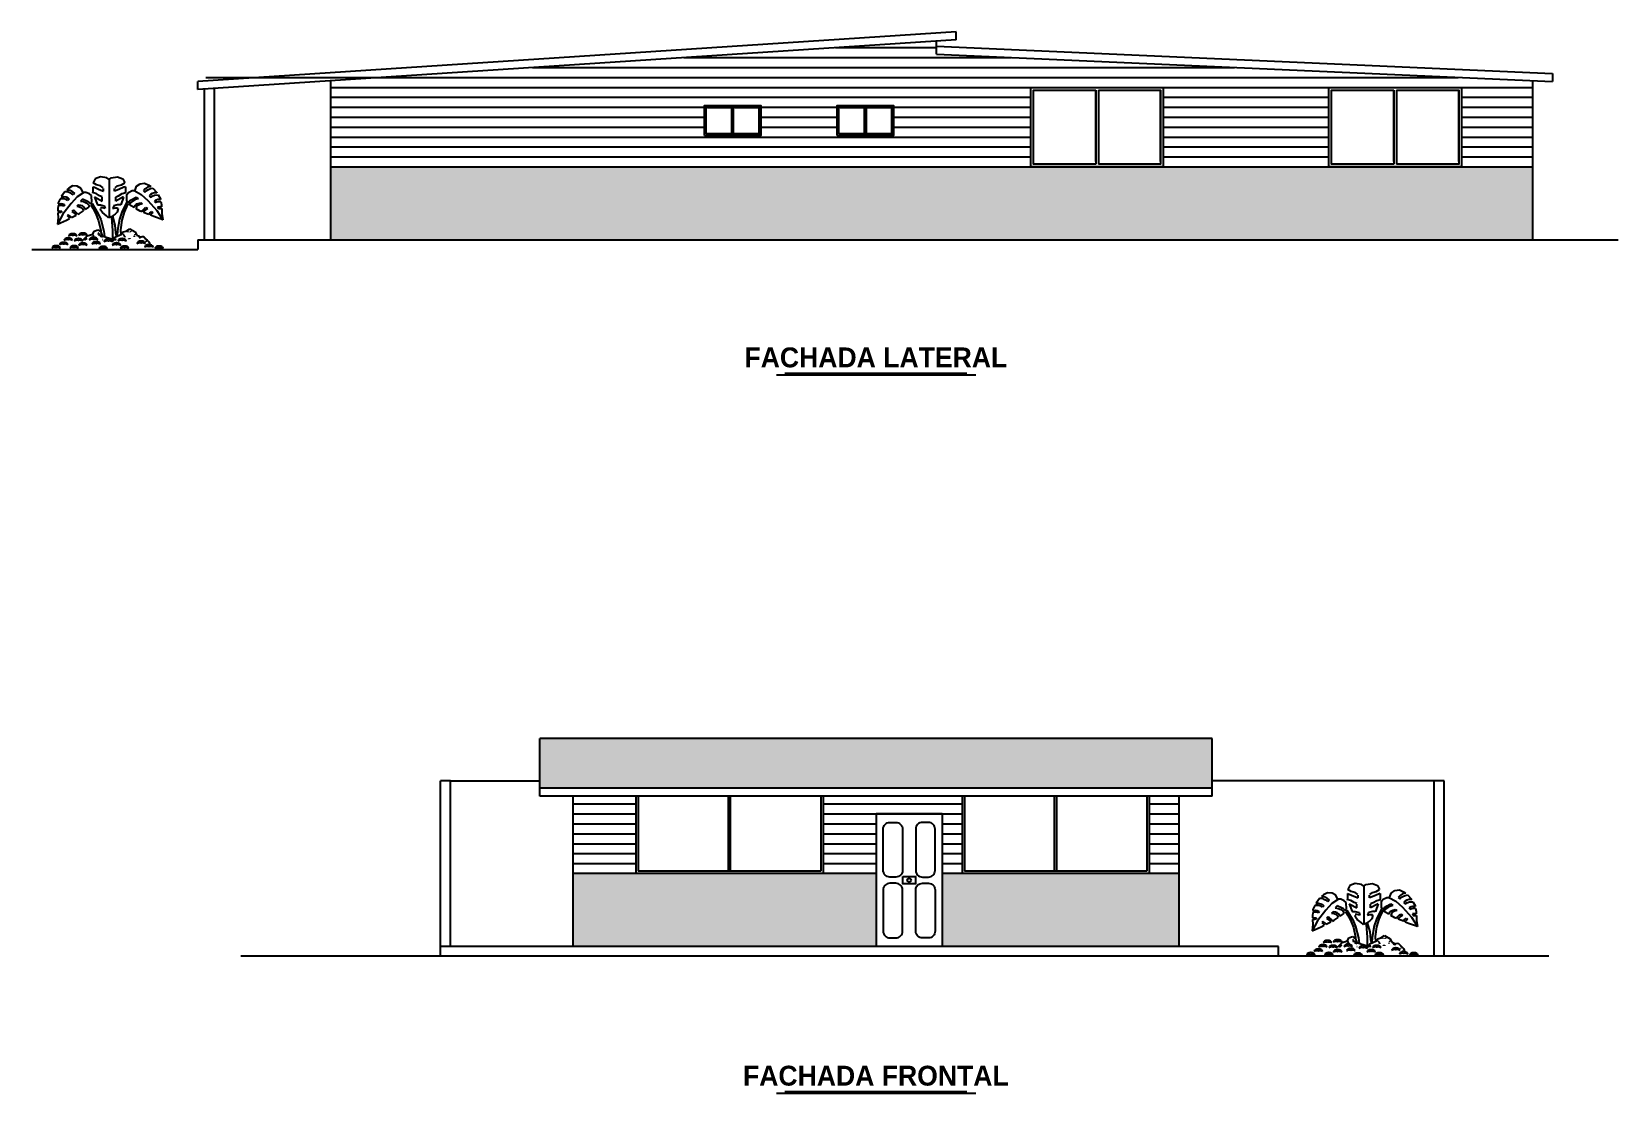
# Model space of a CAD drawing. Header units: millimetres. Extents: x 280 to 332.4, y 210 to 226.1.
# Drawn here: x 308.44 to 332.4, y 209.97 to 226 of the extents above; entities that cross this region are included whole.
import ezdxf
from ezdxf.enums import TextEntityAlignment as Align

# ---------------------------------------------------------------- set-up
doc = ezdxf.new("R2010")
doc.units = ezdxf.units.MM
for name, color, linetype in [('AUX', 7, 'Continuous'), ('COTAS', 1, 'Continuous'), ('FACHADA', 1, 'Continuous'), ('MUROS', 4, 'Continuous'), ('PUERTAS', 1, 'Continuous'), ('TEXTOS', 3, 'Continuous'), ('VENTANAS', 2, 'Continuous')]:
    doc.layers.add(name, color=color, linetype=linetype)
doc.styles.add('CITY', font='cityb___.ttf')

# ---------------------------------------------------------------- blocks, each defined once
blk = doc.blocks.new('Arb032')
for p, q in [((-0.568, 0.979), (-0.596, 0.955)), ((-0.509, 1.012), (-0.568, 0.979)), ((-0.439, 1.008), (-0.509, 1.012)), ((-0.383, 0.975), (-0.439, 1.008)), ((-0.355, 0.921), (-0.383, 0.975)), ((-0.207, 0.998), (-0.207, 0.92)), ((-0.207, 0.998), (-0.181, 0.992)), ((-0.168, 1.119), (-0.198, 1.059)), ((-0.149, 1.032), (-0.198, 1.059)), ((-0.181, 0.992), (-0.11, 0.96)), ((-0.09, 1.151), (-0.168, 1.119)), ((-0.09, 1.016), (-0.149, 1.032)), ((-0.11, 0.96), (-0.045, 0.936)), ((0.008, 1.135), (-0.09, 1.151)), ((-0.051, 0.984), (-0.09, 1.016)), ((-0.045, 0.936), (-0.045, 0.976)), ((0.04, 1.111), (0.008, 1.135)), ((0.04, 1.111), (0.073, 1.135)), ((0.04, 1.111), (0.04, 0.533)), ((0.073, 1.135), (0.17, 1.151)), ((0.125, 0.936), (0.125, 0.976)), ((0.19, 0.96), (0.125, 0.936)), ((0.131, 0.984), (0.17, 1.016)), ((0.17, 1.151), (0.249, 1.119)), ((0.17, 1.016), (0.229, 1.032)), ((0.262, 0.992), (0.19, 0.96)), ((0.229, 1.032), (0.278, 1.059)), ((0.249, 1.119), (0.278, 1.059)), ((0.288, 0.998), (0.262, 0.992)), ((0.288, 0.998), (0.288, 0.92)), ((0.433, 0.951), (0.456, 1.007)), ((0.456, 1.007), (0.509, 1.045)), ((0.509, 1.045), (0.578, 1.054)), ((0.588, 0.969), (0.56, 0.938)), ((0.578, 1.054), (0.64, 1.026)), ((0.623, 0.994), (0.588, 0.969)), ((0.67, 1.005), (0.623, 0.994)), ((0.628, 0.954), (0.666, 0.972)), ((0.64, 1.026), (0.67, 1.005)), ((0.666, 0.972), (0.703, 0.979)), ((0.703, 0.979), (0.762, 0.914)), ((-0.726, 0.759), (-0.727, 0.744)), ((-0.727, 0.744), (-0.686, 0.748)), ((-0.698, 0.818), (-0.726, 0.759)), ((-0.694, 0.719), (-0.721, 0.717)), ((-0.644, 0.819), (-0.698, 0.818)), ((-0.671, 0.718), (-0.694, 0.719)), ((-0.686, 0.748), (-0.663, 0.743)), ((-0.68, 0.856), (-0.682, 0.853)), ((-0.682, 0.853), (-0.642, 0.853)), ((-0.626, 0.926), (-0.68, 0.856)), ((-0.663, 0.743), (-0.631, 0.731)), ((-0.533, 0.747), (-0.658, 0.586)), ((-0.605, 0.807), (-0.644, 0.819)), ((-0.642, 0.853), (-0.606, 0.847)), ((-0.631, 0.731), (-0.642, 0.708)), ((-0.589, 0.923), (-0.626, 0.926)), ((-0.606, 0.847), (-0.582, 0.834)), ((-0.581, 0.794), (-0.605, 0.807)), ((-0.596, 0.955), (-0.548, 0.948)), ((-0.55, 0.907), (-0.589, 0.923)), ((-0.582, 0.834), (-0.56, 0.814)), ((-0.56, 0.814), (-0.581, 0.794)), ((-0.521, 0.894), (-0.55, 0.907)), ((-0.548, 0.948), (-0.511, 0.926)), ((-0.441, 0.848), (-0.533, 0.747)), ((-0.502, 0.877), (-0.521, 0.894)), ((-0.511, 0.926), (-0.481, 0.898)), ((-0.481, 0.898), (-0.502, 0.877)), ((-0.421, 0.724), (-0.447, 0.706)), ((-0.339, 0.913), (-0.441, 0.848)), ((-0.385, 0.717), (-0.421, 0.724)), ((-0.362, 0.812), (-0.39, 0.785)), ((-0.39, 0.785), (-0.344, 0.776)), ((-0.352, 0.807), (-0.362, 0.812)), ((-0.339, 0.913), (-0.355, 0.921)), ((-0.305, 0.789), (-0.352, 0.807)), ((-0.344, 0.776), (-0.307, 0.758)), ((-0.308, 0.916), (-0.339, 0.913)), ((-0.253, 0.892), (-0.308, 0.916)), ((-0.307, 0.758), (-0.278, 0.739)), ((-0.263, 0.768), (-0.305, 0.789)), ((-0.278, 0.739), (-0.253, 0.713)), ((-0.236, 0.738), (-0.263, 0.768)), ((-0.227, 0.866), (-0.253, 0.892)), ((-0.237, 0.73), (-0.204, 0.677)), ((-0.236, 0.738), (-0.219, 0.764)), ((-0.219, 0.764), (-0.227, 0.866)), ((-0.215, 0.75), (-0.177, 0.685)), ((-0.155, 0.897), (-0.214, 0.912)), ((-0.207, 0.92), (-0.203, 0.91)), ((-0.179, 0.842), (-0.136, 0.729)), ((-0.179, 0.842), (-0.168, 0.841)), ((-0.168, 0.841), (-0.064, 0.785)), ((-0.103, 0.865), (-0.155, 0.897)), ((-0.136, 0.729), (-0.132, 0.726)), ((-0.132, 0.726), (-0.123, 0.729)), ((-0.123, 0.729), (-0.09, 0.729)), ((-0.064, 0.849), (-0.103, 0.865)), ((-0.09, 0.729), (-0.031, 0.714)), ((-0.064, 0.785), (-0.064, 0.841)), ((0.17, 0.729), (0.112, 0.714)), ((0.144, 0.849), (0.183, 0.865)), ((0.249, 0.841), (0.144, 0.785)), ((0.144, 0.785), (0.144, 0.841)), ((0.203, 0.729), (0.17, 0.729)), ((0.183, 0.865), (0.236, 0.897)), ((0.212, 0.726), (0.203, 0.729)), ((0.216, 0.729), (0.212, 0.726)), ((0.259, 0.842), (0.216, 0.729)), ((0.236, 0.897), (0.294, 0.912)), ((0.259, 0.842), (0.249, 0.841)), ((0.308, 0.769), (0.275, 0.701)), ((0.288, 0.92), (0.284, 0.91)), ((0.331, 0.75), (0.303, 0.695)), ((0.31, 0.886), (0.333, 0.914)), ((0.31, 0.783), (0.31, 0.886)), ((0.33, 0.759), (0.31, 0.783)), ((0.33, 0.759), (0.353, 0.791)), ((0.333, 0.914), (0.387, 0.942)), ((0.371, 0.763), (0.349, 0.735)), ((0.364, 0.717), (0.349, 0.735)), ((0.353, 0.791), (0.394, 0.815)), ((0.399, 0.784), (0.371, 0.763)), ((0.387, 0.942), (0.417, 0.942)), ((0.394, 0.815), (0.439, 0.837)), ((0.434, 0.806), (0.399, 0.784)), ((0.417, 0.942), (0.433, 0.951)), ((0.417, 0.942), (0.525, 0.886)), ((0.417, 0.686), (0.439, 0.723)), ((0.479, 0.818), (0.434, 0.806)), ((0.439, 0.837), (0.449, 0.843)), ((0.439, 0.723), (0.457, 0.741)), ((0.449, 0.843), (0.479, 0.818)), ((0.457, 0.741), (0.479, 0.75)), ((0.484, 0.723), (0.467, 0.71)), ((0.479, 0.75), (0.515, 0.76)), ((0.502, 0.732), (0.484, 0.723)), ((0.542, 0.744), (0.502, 0.732)), ((0.515, 0.76), (0.542, 0.744)), ((0.525, 0.886), (0.624, 0.792)), ((0.56, 0.938), (0.583, 0.92)), ((0.583, 0.92), (0.6, 0.938)), ((0.6, 0.938), (0.628, 0.954)), ((0.624, 0.792), (0.762, 0.642)), ((0.666, 0.883), (0.646, 0.861)), ((0.646, 0.861), (0.668, 0.843)), ((0.689, 0.898), (0.666, 0.883)), ((0.668, 0.843), (0.691, 0.858)), ((0.724, 0.908), (0.689, 0.898)), ((0.691, 0.858), (0.729, 0.874)), ((0.764, 0.911), (0.724, 0.908)), ((0.754, 0.8), (0.724, 0.784)), ((0.724, 0.784), (0.736, 0.763)), ((0.729, 0.874), (0.783, 0.877)), ((0.736, 0.763), (0.764, 0.775)), ((0.777, 0.806), (0.754, 0.8)), ((0.762, 0.914), (0.764, 0.911)), ((0.764, 0.775), (0.787, 0.778)), ((0.818, 0.806), (0.777, 0.806)), ((0.783, 0.877), (0.816, 0.82)), ((0.787, 0.778), (0.815, 0.778)), ((0.815, 0.778), (0.823, 0.778)), ((0.816, 0.82), (0.818, 0.806)), ((0.823, 0.778), (0.831, 0.727)), ((0.831, 0.727), (0.833, 0.695)), ((-0.658, 0.586), (-0.738, 0.438)), ((-0.73, 0.533), (-0.738, 0.438)), ((-0.738, 0.438), (-0.604, 0.496)), ((-0.729, 0.716), (-0.733, 0.664)), ((-0.733, 0.664), (-0.733, 0.632)), ((-0.733, 0.632), (-0.704, 0.635)), ((-0.702, 0.61), (-0.732, 0.608)), ((-0.732, 0.608), (-0.73, 0.533)), ((-0.721, 0.717), (-0.729, 0.716)), ((-0.704, 0.635), (-0.674, 0.634)), ((-0.684, 0.612), (-0.702, 0.61)), ((-0.674, 0.634), (-0.684, 0.612)), ((-0.642, 0.708), (-0.671, 0.718)), ((-0.604, 0.496), (-0.556, 0.52)), ((-0.578, 0.577), (-0.594, 0.561)), ((-0.594, 0.561), (-0.576, 0.55)), ((-0.548, 0.558), (-0.578, 0.577)), ((-0.576, 0.55), (-0.564, 0.538)), ((-0.564, 0.538), (-0.556, 0.52)), ((-0.528, 0.535), (-0.548, 0.558)), ((-0.528, 0.535), (-0.455, 0.572)), ((-0.497, 0.643), (-0.521, 0.629)), ((-0.521, 0.629), (-0.484, 0.604)), ((-0.479, 0.635), (-0.497, 0.643)), ((-0.484, 0.604), (-0.465, 0.587)), ((-0.444, 0.604), (-0.479, 0.635)), ((-0.465, 0.587), (-0.455, 0.572)), ((-0.447, 0.706), (-0.406, 0.697)), ((-0.43, 0.585), (-0.444, 0.604)), ((-0.43, 0.585), (-0.405, 0.598)), ((-0.406, 0.697), (-0.387, 0.689)), ((-0.405, 0.598), (-0.347, 0.638)), ((-0.387, 0.689), (-0.369, 0.678)), ((-0.361, 0.71), (-0.385, 0.717)), ((-0.369, 0.678), (-0.357, 0.664)), ((-0.342, 0.693), (-0.361, 0.71)), ((-0.357, 0.664), (-0.347, 0.638)), ((-0.317, 0.659), (-0.342, 0.693)), ((-0.317, 0.659), (-0.267, 0.694)), ((-0.267, 0.694), (-0.253, 0.713)), ((-0.204, 0.677), (-0.162, 0.6)), ((-0.177, 0.685), (-0.127, 0.603)), ((-0.162, 0.6), (-0.117, 0.486)), ((-0.127, 0.603), (-0.086, 0.504)), ((-0.117, 0.486), (-0.085, 0.341)), ((-0.064, 0.682), (-0.09, 0.682)), ((-0.084, 0.642), (-0.09, 0.666)), ((-0.086, 0.504), (-0.039, 0.332)), ((-0.058, 0.61), (-0.084, 0.642)), ((-0.018, 0.674), (-0.064, 0.682)), ((0.001, 0.562), (-0.058, 0.61)), ((-0.031, 0.714), (-0.018, 0.674)), ((0.034, 0.531), (0.001, 0.562)), ((0.073, 0.547), (0.034, 0.531)), ((0.131, 0.586), (0.073, 0.547)), ((0.075, 0.534), (0.093, 0.341)), ((0.093, 0.557), (0.13, 0.42)), ((0.112, 0.714), (0.099, 0.674)), ((0.099, 0.674), (0.144, 0.682)), ((0.164, 0.618), (0.131, 0.586)), ((0.144, 0.682), (0.17, 0.682)), ((0.144, 0.682), (0.177, 0.674)), ((0.177, 0.674), (0.164, 0.618)), ((0.2, 0.513), (0.167, 0.338)), ((0.232, 0.615), (0.2, 0.513)), ((0.232, 0.498), (0.212, 0.35)), ((0.275, 0.701), (0.232, 0.615)), ((0.268, 0.615), (0.232, 0.498)), ((0.303, 0.695), (0.268, 0.615)), ((0.417, 0.686), (0.364, 0.717)), ((0.457, 0.695), (0.448, 0.668)), ((0.509, 0.633), (0.448, 0.668)), ((0.467, 0.71), (0.457, 0.695)), ((0.535, 0.622), (0.509, 0.633)), ((0.535, 0.622), (0.547, 0.643)), ((0.547, 0.643), (0.58, 0.677)), ((0.57, 0.627), (0.562, 0.612)), ((0.638, 0.581), (0.562, 0.612)), ((0.588, 0.646), (0.57, 0.627)), ((0.58, 0.677), (0.598, 0.686)), ((0.623, 0.673), (0.588, 0.646)), ((0.598, 0.686), (0.623, 0.673)), ((0.638, 0.581), (0.656, 0.606)), ((0.656, 0.606), (0.684, 0.627)), ((0.673, 0.587), (0.667, 0.569)), ((0.716, 0.549), (0.667, 0.569)), ((0.684, 0.6), (0.673, 0.587)), ((0.684, 0.627), (0.701, 0.612)), ((0.701, 0.612), (0.684, 0.6)), ((0.854, 0.502), (0.716, 0.549)), ((0.762, 0.642), (0.854, 0.502)), ((0.805, 0.695), (0.774, 0.692)), ((0.774, 0.692), (0.787, 0.67)), ((0.787, 0.67), (0.805, 0.67)), ((0.833, 0.695), (0.805, 0.695)), ((0.805, 0.67), (0.835, 0.67)), ((0.835, 0.67), (0.839, 0.595)), ((0.839, 0.595), (0.854, 0.502)), ((-0.568, 0.266), (-0.572, 0.26)), ((-0.572, 0.26), (-0.561, 0.264)), ((-0.56, 0.273), (-0.568, 0.266)), ((-0.561, 0.264), (-0.545, 0.27)), ((-0.552, 0.281), (-0.56, 0.273)), ((-0.544, 0.286), (-0.552, 0.281)), ((-0.545, 0.27), (-0.534, 0.273)), ((-0.531, 0.291), (-0.544, 0.286)), ((-0.534, 0.273), (-0.523, 0.273)), ((-0.512, 0.292), (-0.531, 0.291)), ((-0.523, 0.273), (-0.515, 0.272)), ((-0.515, 0.272), (-0.512, 0.269)), ((-0.507, 0.292), (-0.512, 0.292)), ((-0.512, 0.269), (-0.508, 0.268)), ((-0.508, 0.268), (-0.506, 0.265)), ((-0.508, 0.265), (-0.505, 0.268)), ((-0.502, 0.292), (-0.507, 0.292)), ((-0.505, 0.268), (-0.502, 0.269)), ((-0.482, 0.291), (-0.502, 0.292)), ((-0.502, 0.269), (-0.498, 0.272)), ((-0.498, 0.272), (-0.491, 0.273)), ((-0.491, 0.273), (-0.48, 0.273)), ((-0.47, 0.286), (-0.482, 0.291)), ((-0.48, 0.273), (-0.468, 0.27)), ((-0.462, 0.281), (-0.47, 0.286)), ((-0.468, 0.27), (-0.453, 0.264)), ((-0.454, 0.273), (-0.462, 0.281)), ((-0.446, 0.266), (-0.454, 0.273)), ((-0.453, 0.264), (-0.442, 0.26)), ((-0.442, 0.26), (-0.446, 0.266)), ((-0.414, 0.275), (-0.419, 0.269)), ((-0.419, 0.269), (-0.407, 0.274)), ((-0.407, 0.283), (-0.414, 0.275)), ((-0.399, 0.29), (-0.407, 0.283)), ((-0.407, 0.274), (-0.392, 0.28)), ((-0.39, 0.295), (-0.399, 0.29)), ((-0.392, 0.28), (-0.38, 0.282)), ((-0.378, 0.301), (-0.39, 0.295)), ((-0.38, 0.282), (-0.37, 0.283)), ((-0.358, 0.302), (-0.378, 0.301)), ((-0.37, 0.283), (-0.362, 0.282)), ((-0.362, 0.282), (-0.358, 0.279)), ((-0.354, 0.302), (-0.358, 0.302)), ((-0.358, 0.279), (-0.355, 0.277)), ((-0.355, 0.277), (-0.353, 0.275)), ((-0.355, 0.275), (-0.352, 0.277)), ((-0.349, 0.302), (-0.354, 0.302)), ((-0.353, 0.193), (-0.288, 0.261)), ((-0.352, 0.277), (-0.349, 0.279)), ((-0.329, 0.301), (-0.349, 0.302)), ((-0.349, 0.279), (-0.345, 0.282)), ((-0.345, 0.282), (-0.338, 0.283)), ((-0.338, 0.283), (-0.327, 0.282)), ((-0.317, 0.295), (-0.329, 0.301)), ((-0.327, 0.282), (-0.315, 0.28)), ((-0.308, 0.29), (-0.317, 0.295)), ((-0.315, 0.28), (-0.3, 0.274)), ((-0.3, 0.283), (-0.308, 0.29)), ((-0.293, 0.275), (-0.3, 0.283)), ((-0.3, 0.274), (-0.288, 0.269)), ((-0.288, 0.269), (-0.293, 0.275)), ((-0.288, 0.261), (-0.205, 0.284)), ((-0.206, 0.277), (-0.192, 0.277)), ((-0.205, 0.284), (-0.186, 0.33)), ((-0.203, 0.271), (-0.192, 0.267)), ((-0.198, 0.258), (-0.182, 0.258)), ((-0.186, 0.33), (-0.13, 0.352)), ((-0.131, 0.31), (-0.12, 0.3)), ((-0.131, 0.293), (-0.101, 0.284)), ((-0.13, 0.352), (-0.084, 0.318)), ((-0.12, 0.28), (-0.085, 0.271)), ((-0.096, 0.258), (-0.058, 0.244)), ((-0.085, 0.341), (-0.084, 0.319)), ((-0.084, 0.318), (-0.065, 0.261)), ((-0.065, 0.261), (0.109, 0.203)), ((-0.039, 0.332), (-0.029, 0.249)), ((0.093, 0.341), (0.093, 0.284)), ((0.093, 0.284), (0.093, 0.209)), ((0.13, 0.42), (0.14, 0.307)), ((0.13, 0.239), (0.233, 0.284)), ((0.14, 0.307), (0.155, 0.25)), ((0.167, 0.338), (0.164, 0.258)), ((0.212, 0.35), (0.216, 0.277)), ((0.233, 0.284), (0.251, 0.318)), ((0.252, 0.293), (0.247, 0.284)), ((0.251, 0.318), (0.298, 0.33)), ((0.258, 0.28), (0.258, 0.274)), ((0.266, 0.271), (0.266, 0.264)), ((0.271, 0.261), (0.271, 0.251)), ((0.277, 0.251), (0.277, 0.241)), ((0.298, 0.33), (0.354, 0.364)), ((0.325, 0.323), (0.325, 0.316)), ((0.352, 0.32), (0.352, 0.316)), ((0.354, 0.364), (0.437, 0.318)), ((0.368, 0.329), (0.368, 0.323)), ((0.419, 0.258), (0.419, 0.244)), ((0.429, 0.284), (0.435, 0.271)), ((0.435, 0.287), (0.435, 0.277)), ((0.437, 0.318), (0.459, 0.271)), ((0.443, 0.293), (0.448, 0.287)), ((0.459, 0.271), (0.483, 0.258)), ((0.483, 0.258), (0.512, 0.241)), ((0.512, 0.241), (0.539, 0.251)), ((0.539, 0.251), (0.563, 0.248)), ((0.563, 0.248), (0.593, 0.215)), ((-0.821, 0.082), (-0.826, 0.076)), ((-0.826, 0.076), (-0.814, 0.08)), ((-0.814, 0.089), (-0.821, 0.082)), ((-0.806, 0.097), (-0.814, 0.089)), ((-0.814, 0.08), (-0.799, 0.087)), ((-0.797, 0.102), (-0.806, 0.097)), ((-0.799, 0.087), (-0.788, 0.089)), ((-0.785, 0.107), (-0.797, 0.102)), ((-0.788, 0.089), (-0.777, 0.089)), ((-0.765, 0.108), (-0.785, 0.107)), ((-0.777, 0.089), (-0.769, 0.088)), ((-0.769, 0.088), (-0.765, 0.085)), ((-0.761, 0.108), (-0.765, 0.108)), ((-0.765, 0.085), (-0.762, 0.084)), ((-0.762, 0.084), (-0.76, 0.081)), ((-0.762, 0.081), (-0.759, 0.084)), ((-0.756, 0.108), (-0.761, 0.108)), ((-0.759, 0.084), (-0.756, 0.085)), ((-0.736, 0.107), (-0.756, 0.108)), ((-0.756, 0.085), (-0.752, 0.088)), ((-0.752, 0.088), (-0.745, 0.089)), ((-0.745, 0.089), (-0.734, 0.089)), ((-0.724, 0.102), (-0.736, 0.107)), ((-0.734, 0.089), (-0.722, 0.087)), ((-0.716, 0.097), (-0.724, 0.102)), ((-0.722, 0.087), (-0.707, 0.08)), ((-0.708, 0.089), (-0.716, 0.097)), ((-0.706, 0.135), (-0.71, 0.128)), ((-0.71, 0.128), (-0.699, 0.133)), ((-0.7, 0.082), (-0.708, 0.089)), ((-0.707, 0.08), (-0.695, 0.076)), ((-0.698, 0.142), (-0.706, 0.135)), ((-0.695, 0.076), (-0.7, 0.082)), ((-0.699, 0.133), (-0.683, 0.139)), ((-0.69, 0.15), (-0.698, 0.142)), ((-0.682, 0.155), (-0.69, 0.15)), ((-0.683, 0.139), (-0.672, 0.142)), ((-0.669, 0.16), (-0.682, 0.155)), ((-0.672, 0.142), (-0.661, 0.142)), ((-0.65, 0.161), (-0.669, 0.16)), ((-0.661, 0.142), (-0.653, 0.141)), ((-0.653, 0.141), (-0.65, 0.138)), ((-0.645, 0.161), (-0.65, 0.161)), ((-0.65, 0.138), (-0.646, 0.137)), ((-0.646, 0.137), (-0.644, 0.134)), ((-0.646, 0.134), (-0.644, 0.137)), ((-0.64, 0.161), (-0.645, 0.161)), ((-0.644, 0.137), (-0.64, 0.138)), ((-0.637, 0.2), (-0.641, 0.194)), ((-0.641, 0.194), (-0.63, 0.199)), ((-0.62, 0.16), (-0.64, 0.161)), ((-0.64, 0.138), (-0.636, 0.141)), ((-0.629, 0.208), (-0.637, 0.2)), ((-0.636, 0.141), (-0.629, 0.142)), ((-0.63, 0.199), (-0.614, 0.205)), ((-0.621, 0.215), (-0.629, 0.208)), ((-0.629, 0.142), (-0.618, 0.142)), ((-0.613, 0.22), (-0.621, 0.215)), ((-0.608, 0.155), (-0.62, 0.16)), ((-0.618, 0.142), (-0.606, 0.139)), ((-0.614, 0.205), (-0.603, 0.207)), ((-0.6, 0.226), (-0.613, 0.22)), ((-0.6, 0.15), (-0.608, 0.155)), ((-0.606, 0.139), (-0.591, 0.133)), ((-0.603, 0.207), (-0.592, 0.208)), ((-0.581, 0.227), (-0.6, 0.226)), ((-0.592, 0.142), (-0.6, 0.15)), ((-0.592, 0.208), (-0.584, 0.207)), ((-0.584, 0.135), (-0.592, 0.142)), ((-0.591, 0.133), (-0.58, 0.128)), ((-0.584, 0.207), (-0.581, 0.204)), ((-0.58, 0.128), (-0.584, 0.135)), ((-0.576, 0.227), (-0.581, 0.227)), ((-0.581, 0.204), (-0.577, 0.202)), ((-0.577, 0.202), (-0.575, 0.2)), ((-0.577, 0.2), (-0.575, 0.202)), ((-0.571, 0.227), (-0.576, 0.227)), ((-0.575, 0.202), (-0.571, 0.204)), ((-0.551, 0.226), (-0.571, 0.227)), ((-0.571, 0.204), (-0.567, 0.207)), ((-0.567, 0.207), (-0.56, 0.208)), ((-0.56, 0.208), (-0.549, 0.207)), ((-0.548, 0.082), (-0.553, 0.076)), ((-0.553, 0.076), (-0.541, 0.08)), ((-0.539, 0.22), (-0.551, 0.226)), ((-0.549, 0.207), (-0.537, 0.205)), ((-0.54, 0.09), (-0.548, 0.082)), ((-0.541, 0.08), (-0.526, 0.087)), ((-0.532, 0.097), (-0.54, 0.09)), ((-0.531, 0.215), (-0.539, 0.22)), ((-0.537, 0.205), (-0.522, 0.199)), ((-0.524, 0.102), (-0.532, 0.097)), ((-0.523, 0.208), (-0.531, 0.215)), ((-0.526, 0.087), (-0.514, 0.089)), ((-0.512, 0.107), (-0.524, 0.102)), ((-0.515, 0.2), (-0.523, 0.208)), ((-0.522, 0.199), (-0.511, 0.194)), ((-0.511, 0.194), (-0.515, 0.2)), ((-0.514, 0.089), (-0.503, 0.09)), ((-0.492, 0.108), (-0.512, 0.107)), ((-0.503, 0.09), (-0.496, 0.088)), ((-0.496, 0.088), (-0.492, 0.086)), ((-0.487, 0.108), (-0.492, 0.108)), ((-0.492, 0.086), (-0.489, 0.084)), ((-0.489, 0.084), (-0.486, 0.081)), ((-0.483, 0.191), (-0.488, 0.185)), ((-0.488, 0.185), (-0.476, 0.189)), ((-0.488, 0.081), (-0.486, 0.084)), ((-0.482, 0.108), (-0.487, 0.108)), ((-0.486, 0.084), (-0.482, 0.086)), ((-0.476, 0.198), (-0.483, 0.191)), ((-0.463, 0.107), (-0.482, 0.108)), ((-0.482, 0.086), (-0.479, 0.088)), ((-0.479, 0.088), (-0.471, 0.09)), ((-0.468, 0.206), (-0.476, 0.198)), ((-0.476, 0.189), (-0.461, 0.196)), ((-0.471, 0.09), (-0.46, 0.089)), ((-0.459, 0.211), (-0.468, 0.206)), ((-0.45, 0.102), (-0.463, 0.107)), ((-0.461, 0.196), (-0.449, 0.198)), ((-0.46, 0.089), (-0.449, 0.087)), ((-0.447, 0.216), (-0.459, 0.211)), ((-0.442, 0.097), (-0.45, 0.102)), ((-0.449, 0.198), (-0.439, 0.198)), ((-0.449, 0.087), (-0.433, 0.08)), ((-0.427, 0.217), (-0.447, 0.216)), ((-0.434, 0.09), (-0.442, 0.097)), ((-0.439, 0.198), (-0.431, 0.197)), ((-0.426, 0.082), (-0.434, 0.09)), ((-0.433, 0.08), (-0.422, 0.076)), ((-0.431, 0.197), (-0.427, 0.194)), ((-0.423, 0.217), (-0.427, 0.217)), ((-0.427, 0.194), (-0.424, 0.193)), ((-0.422, 0.076), (-0.426, 0.082)), ((-0.424, 0.193), (-0.422, 0.19)), ((-0.424, 0.19), (-0.421, 0.193)), ((-0.418, 0.217), (-0.423, 0.217)), ((-0.421, 0.193), (-0.418, 0.194)), ((-0.414, 0.125), (-0.419, 0.119)), ((-0.419, 0.119), (-0.407, 0.124)), ((-0.398, 0.216), (-0.418, 0.217)), ((-0.418, 0.194), (-0.414, 0.197)), ((-0.414, 0.197), (-0.407, 0.198)), ((-0.407, 0.133), (-0.414, 0.125)), ((-0.407, 0.198), (-0.396, 0.198)), ((-0.399, 0.14), (-0.407, 0.133)), ((-0.407, 0.124), (-0.392, 0.13)), ((-0.39, 0.146), (-0.399, 0.14)), ((-0.386, 0.211), (-0.398, 0.216)), ((-0.396, 0.198), (-0.384, 0.196)), ((-0.392, 0.13), (-0.38, 0.132)), ((-0.378, 0.151), (-0.39, 0.146)), ((-0.377, 0.206), (-0.386, 0.211)), ((-0.384, 0.196), (-0.369, 0.189)), ((-0.38, 0.132), (-0.37, 0.133)), ((-0.358, 0.152), (-0.378, 0.151)), ((-0.369, 0.198), (-0.377, 0.206)), ((-0.37, 0.133), (-0.362, 0.132)), ((-0.362, 0.191), (-0.369, 0.198)), ((-0.369, 0.189), (-0.357, 0.185)), ((-0.357, 0.185), (-0.362, 0.191)), ((-0.362, 0.132), (-0.358, 0.129)), ((-0.354, 0.152), (-0.358, 0.152)), ((-0.358, 0.129), (-0.355, 0.127)), ((-0.355, 0.127), (-0.353, 0.125)), ((-0.355, 0.125), (-0.352, 0.127)), ((-0.349, 0.152), (-0.354, 0.152)), ((-0.352, 0.127), (-0.349, 0.129)), ((-0.329, 0.151), (-0.349, 0.152)), ((-0.349, 0.129), (-0.345, 0.132)), ((-0.345, 0.132), (-0.338, 0.133)), ((-0.338, 0.133), (-0.327, 0.132)), ((-0.318, 0.199), (-0.332, 0.192)), ((-0.317, 0.146), (-0.329, 0.151)), ((-0.327, 0.132), (-0.315, 0.13)), ((-0.297, 0.218), (-0.318, 0.205)), ((-0.308, 0.14), (-0.317, 0.146)), ((-0.315, 0.13), (-0.3, 0.124)), ((-0.297, 0.228), (-0.313, 0.218)), ((-0.3, 0.133), (-0.308, 0.14)), ((-0.293, 0.125), (-0.3, 0.133)), ((-0.3, 0.124), (-0.288, 0.119)), ((-0.288, 0.119), (-0.293, 0.125)), ((-0.254, 0.207), (-0.259, 0.201)), ((-0.259, 0.201), (-0.247, 0.206)), ((-0.247, 0.215), (-0.254, 0.207)), ((-0.239, 0.222), (-0.247, 0.215)), ((-0.247, 0.206), (-0.232, 0.212)), ((-0.23, 0.227), (-0.239, 0.222)), ((-0.232, 0.212), (-0.22, 0.214)), ((-0.218, 0.233), (-0.23, 0.227)), ((-0.22, 0.214), (-0.21, 0.215)), ((-0.198, 0.234), (-0.218, 0.233)), ((-0.213, 0.144), (-0.218, 0.138)), ((-0.218, 0.138), (-0.206, 0.142)), ((-0.206, 0.152), (-0.213, 0.144)), ((-0.21, 0.215), (-0.202, 0.214)), ((-0.198, 0.159), (-0.206, 0.152)), ((-0.206, 0.142), (-0.191, 0.149)), ((-0.202, 0.214), (-0.198, 0.211)), ((-0.194, 0.234), (-0.198, 0.234)), ((-0.198, 0.211), (-0.195, 0.209)), ((-0.189, 0.164), (-0.198, 0.159)), ((-0.195, 0.209), (-0.193, 0.207)), ((-0.189, 0.234), (-0.194, 0.234)), ((-0.194, 0.207), (-0.192, 0.209)), ((-0.192, 0.209), (-0.189, 0.211)), ((-0.191, 0.149), (-0.179, 0.151)), ((-0.169, 0.233), (-0.189, 0.234)), ((-0.189, 0.211), (-0.185, 0.214)), ((-0.177, 0.169), (-0.189, 0.164)), ((-0.185, 0.214), (-0.178, 0.215)), ((-0.179, 0.151), (-0.169, 0.152)), ((-0.178, 0.215), (-0.167, 0.214)), ((-0.157, 0.171), (-0.177, 0.169)), ((-0.157, 0.227), (-0.169, 0.233)), ((-0.169, 0.152), (-0.161, 0.15)), ((-0.167, 0.214), (-0.155, 0.212)), ((-0.161, 0.15), (-0.157, 0.148)), ((-0.148, 0.222), (-0.157, 0.227)), ((-0.153, 0.171), (-0.157, 0.171)), ((-0.157, 0.148), (-0.154, 0.146)), ((-0.155, 0.212), (-0.14, 0.206)), ((-0.154, 0.146), (-0.152, 0.144)), ((-0.154, 0.144), (-0.151, 0.146)), ((-0.148, 0.171), (-0.153, 0.171)), ((-0.151, 0.146), (-0.148, 0.148)), ((-0.14, 0.215), (-0.148, 0.222)), ((-0.128, 0.169), (-0.148, 0.171)), ((-0.148, 0.148), (-0.144, 0.15)), ((-0.144, 0.15), (-0.137, 0.152)), ((-0.133, 0.207), (-0.14, 0.215)), ((-0.14, 0.206), (-0.128, 0.201)), ((-0.137, 0.152), (-0.126, 0.151)), ((-0.128, 0.201), (-0.133, 0.207)), ((-0.116, 0.164), (-0.128, 0.169)), ((-0.126, 0.151), (-0.114, 0.149)), ((-0.108, 0.159), (-0.116, 0.164)), ((-0.114, 0.149), (-0.099, 0.142)), ((-0.107, 0.073), (-0.112, 0.067)), ((-0.112, 0.067), (-0.1, 0.071)), ((-0.1, 0.152), (-0.108, 0.159)), ((-0.1, 0.08), (-0.107, 0.073)), ((-0.092, 0.144), (-0.1, 0.152)), ((-0.092, 0.088), (-0.1, 0.08)), ((-0.1, 0.071), (-0.085, 0.078)), ((-0.099, 0.142), (-0.087, 0.138)), ((-0.087, 0.138), (-0.092, 0.144)), ((-0.083, 0.093), (-0.092, 0.088)), ((-0.085, 0.078), (-0.074, 0.08)), ((-0.071, 0.098), (-0.083, 0.093)), ((-0.074, 0.08), (-0.063, 0.08)), ((-0.051, 0.099), (-0.071, 0.098)), ((-0.066, 0.202), (-0.058, 0.202)), ((-0.063, 0.08), (-0.055, 0.079)), ((-0.055, 0.079), (-0.051, 0.076)), ((-0.047, 0.099), (-0.051, 0.099)), ((-0.051, 0.076), (-0.048, 0.075)), ((-0.048, 0.075), (-0.046, 0.072)), ((-0.048, 0.072), (-0.045, 0.075)), ((-0.042, 0.099), (-0.047, 0.099)), ((-0.045, 0.075), (-0.042, 0.076)), ((-0.022, 0.098), (-0.042, 0.099)), ((-0.042, 0.076), (-0.038, 0.079)), ((-0.038, 0.079), (-0.031, 0.08)), ((-0.031, 0.182), (-0.036, 0.175)), ((-0.036, 0.175), (-0.024, 0.18)), ((-0.023, 0.189), (-0.031, 0.182)), ((-0.031, 0.08), (-0.02, 0.08)), ((-0.024, 0.18), (-0.009, 0.186)), ((-0.015, 0.197), (-0.023, 0.189)), ((-0.01, 0.093), (-0.022, 0.098)), ((-0.02, 0.08), (-0.008, 0.078)), ((-0.007, 0.202), (-0.015, 0.197)), ((-0.002, 0.088), (-0.01, 0.093)), ((-0.009, 0.186), (0.003, 0.189)), ((-0.008, 0.078), (0.007, 0.071)), ((0.005, 0.207), (-0.007, 0.202)), ((0.006, 0.08), (-0.002, 0.088)), ((0.003, 0.189), (0.014, 0.189)), ((0.025, 0.208), (0.005, 0.207)), ((0.014, 0.073), (0.006, 0.08)), ((0.007, 0.071), (0.019, 0.067)), ((0.014, 0.189), (0.021, 0.188)), ((0.019, 0.067), (0.014, 0.073)), ((0.021, 0.188), (0.025, 0.185)), ((0.03, 0.208), (0.025, 0.208)), ((0.025, 0.185), (0.028, 0.183)), ((0.028, 0.183), (0.031, 0.181)), ((0.029, 0.181), (0.031, 0.183)), ((0.035, 0.208), (0.03, 0.208)), ((0.031, 0.183), (0.035, 0.185)), ((0.054, 0.207), (0.035, 0.208)), ((0.035, 0.185), (0.038, 0.188)), ((0.038, 0.188), (0.046, 0.189)), ((0.046, 0.189), (0.057, 0.189)), ((0.067, 0.202), (0.054, 0.207)), ((0.057, 0.189), (0.068, 0.186)), ((0.075, 0.197), (0.067, 0.202)), ((0.068, 0.186), (0.083, 0.18)), ((0.083, 0.189), (0.075, 0.197)), ((0.09, 0.182), (0.083, 0.189)), ((0.083, 0.18), (0.095, 0.175)), ((0.092, 0.125), (0.087, 0.119)), ((0.087, 0.119), (0.099, 0.124)), ((0.095, 0.175), (0.09, 0.182)), ((0.099, 0.133), (0.092, 0.125)), ((0.093, 0.178), (0.13, 0.239)), ((0.107, 0.14), (0.099, 0.133)), ((0.099, 0.124), (0.114, 0.13)), ((0.116, 0.146), (0.107, 0.14)), ((0.114, 0.13), (0.126, 0.132)), ((0.128, 0.151), (0.116, 0.146)), ((0.126, 0.132), (0.136, 0.133)), ((0.148, 0.152), (0.128, 0.151)), ((0.129, 0.208), (0.129, 0.189)), ((0.132, 0.218), (0.132, 0.202)), ((0.136, 0.133), (0.144, 0.132)), ((0.137, 0.205), (0.137, 0.192)), ((0.144, 0.132), (0.148, 0.129)), ((0.152, 0.152), (0.148, 0.152)), ((0.148, 0.129), (0.151, 0.127)), ((0.151, 0.127), (0.153, 0.125)), ((0.157, 0.152), (0.152, 0.152)), ((0.152, 0.125), (0.154, 0.127)), ((0.154, 0.127), (0.157, 0.129)), ((0.177, 0.151), (0.157, 0.152)), ((0.157, 0.129), (0.161, 0.132)), ((0.161, 0.132), (0.168, 0.133)), ((0.168, 0.133), (0.179, 0.132)), ((0.176, 0.191), (0.171, 0.185)), ((0.171, 0.185), (0.183, 0.189)), ((0.184, 0.198), (0.176, 0.191)), ((0.189, 0.146), (0.177, 0.151)), ((0.179, 0.132), (0.191, 0.13)), ((0.183, 0.189), (0.198, 0.196)), ((0.192, 0.206), (0.184, 0.198)), ((0.198, 0.14), (0.189, 0.146)), ((0.191, 0.13), (0.206, 0.124)), ((0.2, 0.211), (0.192, 0.206)), ((0.198, 0.196), (0.21, 0.198)), ((0.206, 0.133), (0.198, 0.14)), ((0.212, 0.216), (0.2, 0.211)), ((0.213, 0.125), (0.206, 0.133)), ((0.206, 0.124), (0.218, 0.119)), ((0.21, 0.198), (0.221, 0.198)), ((0.214, 0.079), (0.21, 0.072)), ((0.21, 0.072), (0.222, 0.077)), ((0.232, 0.217), (0.212, 0.216)), ((0.218, 0.119), (0.213, 0.125)), ((0.222, 0.086), (0.214, 0.079)), ((0.221, 0.198), (0.228, 0.197)), ((0.23, 0.094), (0.222, 0.086)), ((0.222, 0.077), (0.237, 0.083)), ((0.228, 0.197), (0.232, 0.194)), ((0.238, 0.099), (0.23, 0.094)), ((0.237, 0.217), (0.232, 0.217)), ((0.232, 0.194), (0.235, 0.193)), ((0.235, 0.193), (0.238, 0.19)), ((0.236, 0.19), (0.238, 0.193)), ((0.242, 0.217), (0.237, 0.217)), ((0.237, 0.083), (0.248, 0.086)), ((0.238, 0.193), (0.242, 0.194)), ((0.251, 0.104), (0.238, 0.099)), ((0.261, 0.216), (0.242, 0.217)), ((0.242, 0.194), (0.245, 0.197)), ((0.245, 0.197), (0.253, 0.198)), ((0.248, 0.086), (0.259, 0.086)), ((0.27, 0.105), (0.251, 0.104)), ((0.253, 0.198), (0.264, 0.198)), ((0.259, 0.086), (0.267, 0.085)), ((0.274, 0.211), (0.261, 0.216)), ((0.264, 0.198), (0.275, 0.196)), ((0.267, 0.085), (0.27, 0.082)), ((0.275, 0.105), (0.27, 0.105)), ((0.27, 0.082), (0.274, 0.08)), ((0.282, 0.206), (0.274, 0.211)), ((0.274, 0.08), (0.276, 0.078)), ((0.274, 0.078), (0.277, 0.08)), ((0.275, 0.196), (0.29, 0.189)), ((0.28, 0.105), (0.275, 0.105)), ((0.277, 0.08), (0.28, 0.082)), ((0.3, 0.104), (0.28, 0.105)), ((0.28, 0.082), (0.284, 0.085)), ((0.29, 0.198), (0.282, 0.206)), ((0.284, 0.085), (0.291, 0.086)), ((0.298, 0.191), (0.29, 0.198)), ((0.29, 0.189), (0.302, 0.185)), ((0.291, 0.086), (0.302, 0.086)), ((0.302, 0.185), (0.298, 0.191)), ((0.312, 0.099), (0.3, 0.104)), ((0.302, 0.086), (0.314, 0.083)), ((0.32, 0.094), (0.312, 0.099)), ((0.314, 0.083), (0.329, 0.077)), ((0.328, 0.086), (0.32, 0.094)), ((0.336, 0.079), (0.328, 0.086)), ((0.329, 0.077), (0.341, 0.072)), ((0.333, 0.215), (0.333, 0.208)), ((0.341, 0.072), (0.336, 0.079)), ((0.344, 0.225), (0.344, 0.215)), ((0.352, 0.218), (0.352, 0.212)), ((0.464, 0.152), (0.46, 0.145)), ((0.46, 0.145), (0.471, 0.15)), ((0.472, 0.159), (0.464, 0.152)), ((0.471, 0.15), (0.486, 0.156)), ((0.48, 0.167), (0.472, 0.159)), ((0.488, 0.172), (0.48, 0.167)), ((0.486, 0.156), (0.498, 0.158)), ((0.496, 0.228), (0.488, 0.222)), ((0.501, 0.177), (0.488, 0.172)), ((0.498, 0.158), (0.509, 0.159)), ((0.52, 0.178), (0.501, 0.177)), ((0.512, 0.228), (0.502, 0.222)), ((0.509, 0.159), (0.517, 0.158)), ((0.517, 0.158), (0.52, 0.155)), ((0.525, 0.178), (0.52, 0.178)), ((0.52, 0.155), (0.524, 0.153)), ((0.524, 0.153), (0.526, 0.151)), ((0.524, 0.151), (0.526, 0.153)), ((0.53, 0.178), (0.525, 0.178)), ((0.526, 0.153), (0.53, 0.155)), ((0.55, 0.177), (0.53, 0.178)), ((0.53, 0.155), (0.534, 0.158)), ((0.534, 0.158), (0.541, 0.159)), ((0.541, 0.159), (0.552, 0.158)), ((0.562, 0.172), (0.55, 0.177)), ((0.552, 0.158), (0.564, 0.156)), ((0.57, 0.167), (0.562, 0.172)), ((0.564, 0.156), (0.579, 0.15)), ((0.578, 0.159), (0.57, 0.167)), ((0.586, 0.152), (0.578, 0.159)), ((0.582, 0.097), (0.578, 0.091)), ((0.578, 0.091), (0.59, 0.096)), ((0.579, 0.15), (0.59, 0.145)), ((0.59, 0.105), (0.582, 0.097)), ((0.59, 0.145), (0.586, 0.152)), ((0.598, 0.112), (0.59, 0.105)), ((0.59, 0.096), (0.605, 0.102)), ((0.593, 0.215), (0.617, 0.195)), ((0.598, 0.202), (0.606, 0.192)), ((0.598, 0.182), (0.606, 0.169)), ((0.606, 0.117), (0.598, 0.112)), ((0.605, 0.102), (0.616, 0.104)), ((0.619, 0.123), (0.606, 0.117)), ((0.616, 0.104), (0.627, 0.105)), ((0.617, 0.195), (0.641, 0.169)), ((0.638, 0.124), (0.619, 0.123)), ((0.627, 0.105), (0.635, 0.104)), ((0.635, 0.104), (0.638, 0.101)), ((0.643, 0.124), (0.638, 0.124)), ((0.638, 0.101), (0.642, 0.099)), ((0.641, 0.169), (0.649, 0.146)), ((0.642, 0.099), (0.644, 0.097)), ((0.642, 0.097), (0.645, 0.099)), ((0.648, 0.124), (0.643, 0.124)), ((0.645, 0.099), (0.648, 0.101)), ((0.668, 0.123), (0.648, 0.124)), ((0.648, 0.101), (0.652, 0.104)), ((0.649, 0.146), (0.665, 0.127)), ((0.652, 0.104), (0.659, 0.105)), ((0.659, 0.105), (0.67, 0.104)), ((0.68, 0.117), (0.668, 0.123)), ((0.67, 0.104), (0.682, 0.102)), ((0.688, 0.112), (0.68, 0.117)), ((0.682, 0.102), (0.697, 0.096)), ((0.696, 0.105), (0.688, 0.112)), ((0.704, 0.097), (0.696, 0.105)), ((0.697, 0.096), (0.709, 0.091)), ((0.709, 0.091), (0.704, 0.097)), ((0.735, 0.078), (0.73, 0.071)), ((0.73, 0.071), (0.742, 0.076)), ((0.742, 0.085), (0.735, 0.078)), ((0.75, 0.093), (0.742, 0.085)), ((0.742, 0.076), (0.757, 0.082)), ((0.759, 0.098), (0.75, 0.093)), ((0.757, 0.082), (0.769, 0.085)), ((0.771, 0.103), (0.759, 0.098)), ((0.769, 0.085), (0.779, 0.085)), ((0.791, 0.104), (0.771, 0.103)), ((0.779, 0.085), (0.787, 0.084)), ((0.787, 0.084), (0.791, 0.081)), ((0.795, 0.104), (0.791, 0.104)), ((0.791, 0.081), (0.794, 0.079)), ((0.794, 0.079), (0.796, 0.077)), ((0.794, 0.077), (0.797, 0.079)), ((0.8, 0.104), (0.795, 0.104)), ((0.797, 0.079), (0.8, 0.081)), ((0.82, 0.103), (0.8, 0.104)), ((0.8, 0.081), (0.804, 0.084)), ((0.804, 0.084), (0.811, 0.085)), ((0.811, 0.085), (0.822, 0.085)), ((0.832, 0.098), (0.82, 0.103)), ((0.822, 0.085), (0.834, 0.082)), ((0.841, 0.093), (0.832, 0.098)), ((0.834, 0.082), (0.849, 0.076)), ((0.849, 0.085), (0.841, 0.093)), ((0.856, 0.078), (0.849, 0.085)), ((0.849, 0.076), (0.861, 0.071)), ((0.861, 0.071), (0.856, 0.078))]:
    blk.add_line(p, q)

msp = doc.modelspace()

# ---------------------------------------------------------------- hatches: boundary and pattern name
at = {"layer": 'COTAS'}
h = msp.add_hatch(dxfattribs=at)
h.set_pattern_fill('BRSTONE', color=256, scale=0.01, style=0)
h.set_pattern_definition([(0, (-21.99589, -8.66184), (0, 0.08382), []), (90, (-21.76729, -8.66184), (-0.127, 0.08382), [0.08382, -0.08382]), (90, (-21.79269, -8.66184), (-0.127, 0.08382), [0.08382, -0.08382]), (0, (-21.76729, -8.64787), (0.127, 0.08382), [-0.2286, 0.0254]), (0, (-21.76729, -8.6339), (0.127, 0.08382), [-0.2286, 0.0254]), (0, (-21.76729, -8.61993), (0.127, 0.08382), [-0.2286, 0.0254]), (0, (-21.76729, -8.60596), (0.127, 0.08382), [-0.2286, 0.0254]), (0, (-21.76729, -8.59199), (0.127, 0.08382), [-0.2286, 0.0254])])
h.paths.add_polyline_path([(331.102, 222.862), (331.102, 223.962), (312.952, 223.962), (312.952, 222.862)])
h = msp.add_hatch(dxfattribs=at)
h.set_pattern_fill('AR-RSHKE', color=256, scale=0.0005, style=0)
h.set_pattern_definition([(0, (-21.40794, -55.39774), (0.32385, 0.1524), [0.0762, -0.0635, 0.0889, -0.0381, 0.1143, -0.0508]), (0, (-21.33174, -55.39139), (0.32385, 0.1524), [0.0635, -0.2413, 0.0508, -0.0762]), (0, (-21.17934, -55.40726), (0.32385, 0.1524), [0.0381, -0.3937]), (90, (-21.40794, -55.39774), (-0.10795, 0.1524), [0.14605, -0.46355]), (90, (-21.33174, -55.39774), (-0.10795, 0.1524), [0.142875, -0.466725]), (90, (-21.26824, -55.39774), (-0.10795, 0.1524), [0.13335, -0.47625]), (90, (-21.17934, -55.40726), (-0.10795, 0.1524), [0.14605, -0.46355]), (90, (-21.14124, -55.40726), (-0.10795, 0.1524), [0.14605, -0.46355]), (90, (-21.02694, -55.39774), (-0.10795, 0.1524), [0.1397, -0.4699])])
h.paths.add_polyline_path([(326.265, 214.581), (326.265, 215.332), (316.115, 215.332), (316.115, 214.581)])
h = msp.add_hatch(dxfattribs=at)
h.set_pattern_fill('BRSTONE', color=256, scale=0.01, style=0)
h.set_pattern_definition([(0, (-21.40794, -55.397735), (0, 0.08382), []), (90, (-21.17934, -55.39774), (-0.127, 0.08382), [0.08382, -0.08382]), (90, (-21.20474, -55.39774), (-0.127, 0.08382), [0.08382, -0.08382]), (0, (-21.17934, -55.383765), (0.127, 0.08382), [-0.2286, 0.0254]), (0, (-21.17934, -55.369795), (0.127, 0.08382), [-0.2286, 0.0254]), (0, (-21.17934, -55.355825), (0.127, 0.08382), [-0.2286, 0.0254]), (0, (-21.17934, -55.341855), (0.127, 0.08382), [-0.2286, 0.0254]), (0, (-21.17934, -55.327885), (0.127, 0.08382), [-0.2286, 0.0254])])
h.paths.add_polyline_path([(316.615, 213.292), (316.615, 212.192), (321.19, 212.192), (321.19, 213.292)])
h.paths.add_polyline_path([(322.19, 213.292), (322.19, 212.192), (325.765, 212.192), (325.765, 213.292)])

# ---------------------------------------------------------------- linework, layer by layer
at = {"layer": 'AUX', "color": 5}
for p, q in [((310.952, 222.862), (332.396, 222.862)), ((310.952, 222.862), (310.952, 222.712)), ((308.443, 222.712), (310.952, 222.712)), ((331.349, 212.042), (311.601, 212.042)), ((327.265, 212.192), (314.615, 212.192)), ((327.265, 212.042), (327.265, 212.192))]:
    msp.add_line(p, q, dxfattribs=at)
at = {"layer": 'COTAS'}
for p, q in [((314.765, 214.692), (316.115, 214.692)), ((329.615, 214.692), (326.265, 214.692))]:
    msp.add_line(p, q, dxfattribs=at)
at = {"layer": 'COTAS', "const_width": 0.01}
for points in [[(323.612, 225.107), (324.494, 225.107), (324.494, 224.042)], [(324.592, 225.107), (325.474, 225.107), (325.474, 224.042)], [(328.112, 225.107), (328.994, 225.107), (328.994, 224.042)], [(329.092, 225.107), (329.974, 225.107), (329.974, 224.042)], [(318.645, 224.847), (319.002, 224.847), (319.002, 224.478)], [(319.057, 224.847), (319.414, 224.847), (319.414, 224.478)], [(320.645, 224.847), (321.002, 224.847), (321.002, 224.478)], [(321.057, 224.847), (321.414, 224.847), (321.414, 224.478)]]:
    msp.add_lwpolyline(points, dxfattribs=at)
at = {"layer": 'FACHADA'}
for p, q in [((320.577, 225.762), (322.102, 225.762)), ((316.002, 225.462), (326.602, 225.462)), ((318.29, 225.612), (323.227, 225.612)), ((311.071, 225.312), (327.334, 225.312)), ((312.952, 225.162), (323.527, 225.162)), ((313.715, 225.312), (329.977, 225.312)), ((325.527, 225.162), (328.027, 225.162)), ((330.027, 225.162), (331.102, 225.162)), ((312.952, 225.012), (323.527, 225.012)), ((325.527, 225.012), (328.027, 225.012)), ((330.027, 225.012), (331.102, 225.012)), ((312.952, 224.862), (318.602, 224.862)), ((312.952, 224.712), (318.602, 224.712)), ((319.452, 224.862), (320.602, 224.862)), ((319.452, 224.712), (320.602, 224.712)), ((321.452, 224.862), (323.527, 224.862)), ((321.452, 224.712), (323.527, 224.712)), ((325.527, 224.862), (328.027, 224.862)), ((325.527, 224.712), (328.027, 224.712)), ((330.027, 224.862), (331.102, 224.862)), ((330.027, 224.712), (331.102, 224.712)), ((312.952, 224.562), (318.602, 224.562)), ((319.452, 224.562), (320.602, 224.562)), ((321.452, 224.562), (323.527, 224.562)), ((325.527, 224.562), (328.027, 224.562)), ((330.027, 224.562), (331.102, 224.562)), ((312.952, 224.412), (323.527, 224.412)), ((312.952, 224.262), (323.527, 224.262)), ((325.527, 224.412), (328.027, 224.412)), ((325.527, 224.262), (328.027, 224.262)), ((330.027, 224.412), (331.102, 224.412)), ((330.027, 224.262), (331.102, 224.262)), ((312.952, 224.112), (323.527, 224.112)), ((325.527, 224.112), (328.027, 224.112)), ((330.027, 224.112), (331.102, 224.112)), ((316.615, 214.342), (317.565, 214.342)), ((316.615, 214.192), (317.565, 214.192)), ((320.39, 214.342), (322.49, 214.342)), ((320.39, 214.192), (322.49, 214.192)), ((325.315, 214.342), (325.765, 214.342)), ((325.315, 214.192), (325.765, 214.192)), ((316.615, 214.042), (317.565, 214.042)), ((320.39, 214.042), (321.19, 214.042)), ((322.19, 214.042), (322.49, 214.042)), ((325.315, 214.042), (325.765, 214.042)), ((316.615, 213.892), (317.565, 213.892)), ((316.615, 213.742), (317.565, 213.742)), ((320.39, 213.892), (321.19, 213.892)), ((320.39, 213.742), (321.19, 213.742)), ((322.19, 213.892), (322.49, 213.892)), ((322.19, 213.742), (322.49, 213.742)), ((325.315, 213.892), (325.765, 213.892)), ((325.315, 213.742), (325.765, 213.742)), ((316.615, 213.592), (317.565, 213.592)), ((316.615, 213.442), (317.565, 213.442)), ((320.39, 213.592), (321.19, 213.592)), ((320.39, 213.442), (321.19, 213.442)), ((322.19, 213.592), (322.49, 213.592)), ((322.19, 213.442), (322.49, 213.442)), ((325.315, 213.592), (325.765, 213.592)), ((325.315, 213.442), (325.765, 213.442))]:
    msp.add_line(p, q, dxfattribs=at)
at = {"layer": 'MUROS'}
for p, q in [((322.402, 226.002), (310.952, 225.251)), ((322.402, 225.882), (310.952, 225.131)), ((322.402, 225.882), (322.402, 226.002)), ((322.102, 225.662), (322.102, 225.862)), ((322.102, 225.782), (331.402, 225.369)), ((322.102, 225.662), (331.402, 225.249)), ((310.952, 225.131), (310.952, 225.251)), ((312.952, 225.262), (312.952, 222.862)), ((331.102, 225.262), (331.102, 222.862)), ((331.402, 225.369), (331.402, 225.249)), ((311.052, 222.862), (311.052, 225.138)), ((311.202, 222.862), (311.202, 225.148)), ((312.952, 223.962), (331.102, 223.962)), ((326.265, 215.332), (316.115, 215.332)), ((316.115, 214.461), (316.115, 215.332)), ((326.265, 214.461), (326.265, 215.332)), ((314.615, 212.042), (314.615, 214.692)), ((314.765, 214.692), (314.615, 214.692)), ((314.765, 212.192), (314.765, 214.692)), ((329.615, 212.042), (329.615, 214.692)), ((329.765, 214.692), (329.615, 214.692)), ((329.765, 212.042), (329.765, 214.692)), ((326.265, 214.581), (316.115, 214.581)), ((326.265, 214.461), (316.115, 214.461)), ((316.615, 212.192), (316.615, 214.461)), ((325.765, 212.192), (325.765, 214.461)), ((321.19, 213.292), (316.615, 213.292)), ((325.765, 213.292), (322.19, 213.292))]:
    msp.add_line(p, q, dxfattribs=at)
at = {"layer": 'PUERTAS', "color": 2}
for p, q in [((321.19, 214.192), (321.19, 212.192)), ((322.19, 214.192), (321.19, 214.192)), ((322.19, 214.192), (322.19, 212.192))]:
    msp.add_line(p, q, dxfattribs=at)
for points in [[(321.398, 214.064), (321.491, 214.064, -0.414214), (321.591, 213.964), (321.591, 213.339, -0.414214), (321.491, 213.239), (321.398, 213.239, -0.414214), (321.298, 213.339), (321.298, 213.964, -0.414214)], [(321.982, 214.064), (321.889, 214.064, 0.414214), (321.789, 213.964), (321.789, 213.339, 0.414214), (321.889, 213.239), (321.982, 213.239, 0.414214), (322.082, 213.339), (322.082, 213.964, 0.414214)], [(321.398, 212.32), (321.491, 212.32, 0.414214), (321.591, 212.42), (321.591, 213.045, 0.414214), (321.491, 213.145), (321.398, 213.145, 0.414214), (321.298, 213.045), (321.298, 212.42, 0.414214)], [(321.982, 212.32), (321.889, 212.32, -0.414214), (321.789, 212.42), (321.789, 213.045, -0.414214), (321.889, 213.145), (321.982, 213.145, -0.414214), (322.082, 213.045), (322.082, 212.42, -0.414214)]]:
    msp.add_lwpolyline(points, format="xyb", close=True, dxfattribs=at)
msp.add_lwpolyline([(321.594, 213.249), (321.786, 213.249), (321.786, 213.135), (321.594, 213.135)], close=True, dxfattribs=at)
msp.add_circle((321.69, 213.192), 0.0295, dxfattribs=at)
at = {"layer": 'TEXTOS', "color": 5}
for p, q in [((319.814, 220.847), (322.561, 220.847)), ((319.814, 210.002), (322.561, 210.002))]:
    msp.add_line(p, q, dxfattribs=at)
at = {"layer": 'TEXTOS', "color": 1}
for p, q in [((319.685, 220.82), (322.699, 220.82)), ((319.685, 209.974), (322.699, 209.974))]:
    msp.add_line(p, q, dxfattribs=at)
at = {"layer": 'VENTANAS'}
for p, q in [((324.507, 225.122), (324.507, 224.002)), ((324.547, 225.122), (324.547, 224.002)), ((329.007, 225.122), (329.007, 224.002)), ((329.047, 225.122), (329.047, 224.002)), ((319.015, 224.462), (319.015, 224.862)), ((319.04, 224.462), (319.04, 224.862)), ((321.015, 224.862), (321.015, 224.462)), ((321.04, 224.862), (321.04, 224.462)), ((317.565, 214.461), (317.565, 213.292)), ((317.6, 214.461), (317.6, 213.327)), ((318.96, 213.327), (318.96, 214.461)), ((318.995, 213.327), (318.995, 214.461)), ((320.355, 214.461), (320.355, 213.327)), ((320.39, 214.461), (320.39, 213.292)), ((322.49, 214.461), (322.49, 213.292)), ((322.525, 214.461), (322.525, 213.327)), ((323.885, 213.327), (323.885, 214.461)), ((323.92, 213.327), (323.92, 214.461)), ((325.28, 214.461), (325.28, 213.327)), ((325.315, 214.461), (325.315, 213.292)), ((320.39, 213.292), (317.565, 213.292)), ((320.355, 213.327), (317.6, 213.327)), ((325.315, 213.292), (322.49, 213.292)), ((325.28, 213.327), (322.525, 213.327))]:
    msp.add_line(p, q, dxfattribs=at)
for points in [[(323.527, 223.962), (323.527, 225.162), (325.527, 225.162), (325.527, 223.962)], [(328.027, 223.962), (328.027, 225.162), (330.027, 225.162), (330.027, 223.962)], [(318.602, 224.437), (318.602, 224.887), (319.452, 224.887), (319.452, 224.437)], [(318.627, 224.462), (318.627, 224.862), (319.427, 224.862), (319.427, 224.462)], [(320.602, 224.437), (320.602, 224.887), (321.452, 224.887), (321.452, 224.437)], [(320.627, 224.462), (320.627, 224.862), (321.427, 224.862), (321.427, 224.462)]]:
    msp.add_lwpolyline(points, close=True, dxfattribs=at)
for points in [[(324.507, 224.002), (323.567, 224.002), (323.567, 225.122), (324.507, 225.122)], [(324.547, 225.122), (325.487, 225.122), (325.487, 224.002), (324.547, 224.002)], [(329.007, 224.002), (328.067, 224.002), (328.067, 225.122), (329.007, 225.122)], [(329.047, 225.122), (329.987, 225.122), (329.987, 224.002), (329.047, 224.002)]]:
    msp.add_lwpolyline(points, dxfattribs=at)

# ---------------------------------------------------------------- block references
for p in [(309.57, 222.661), (328.513, 211.99)]:
    msp.add_blockref('Arb032', p)

# ---------------------------------------------------------------- texts
at = {"layer": 'TEXTOS', "color": 4, "style": 'CITY'}
for s, p in [('FACHADA LATERAL', (321.187, 220.935)), ('FACHADA FRONTAL', (321.187, 210.09))]:
    msp.add_text(s, height=0.3, dxfattribs=at).set_placement(p, align=Align.CENTER)

doc.saveas('drawing.dxf')
